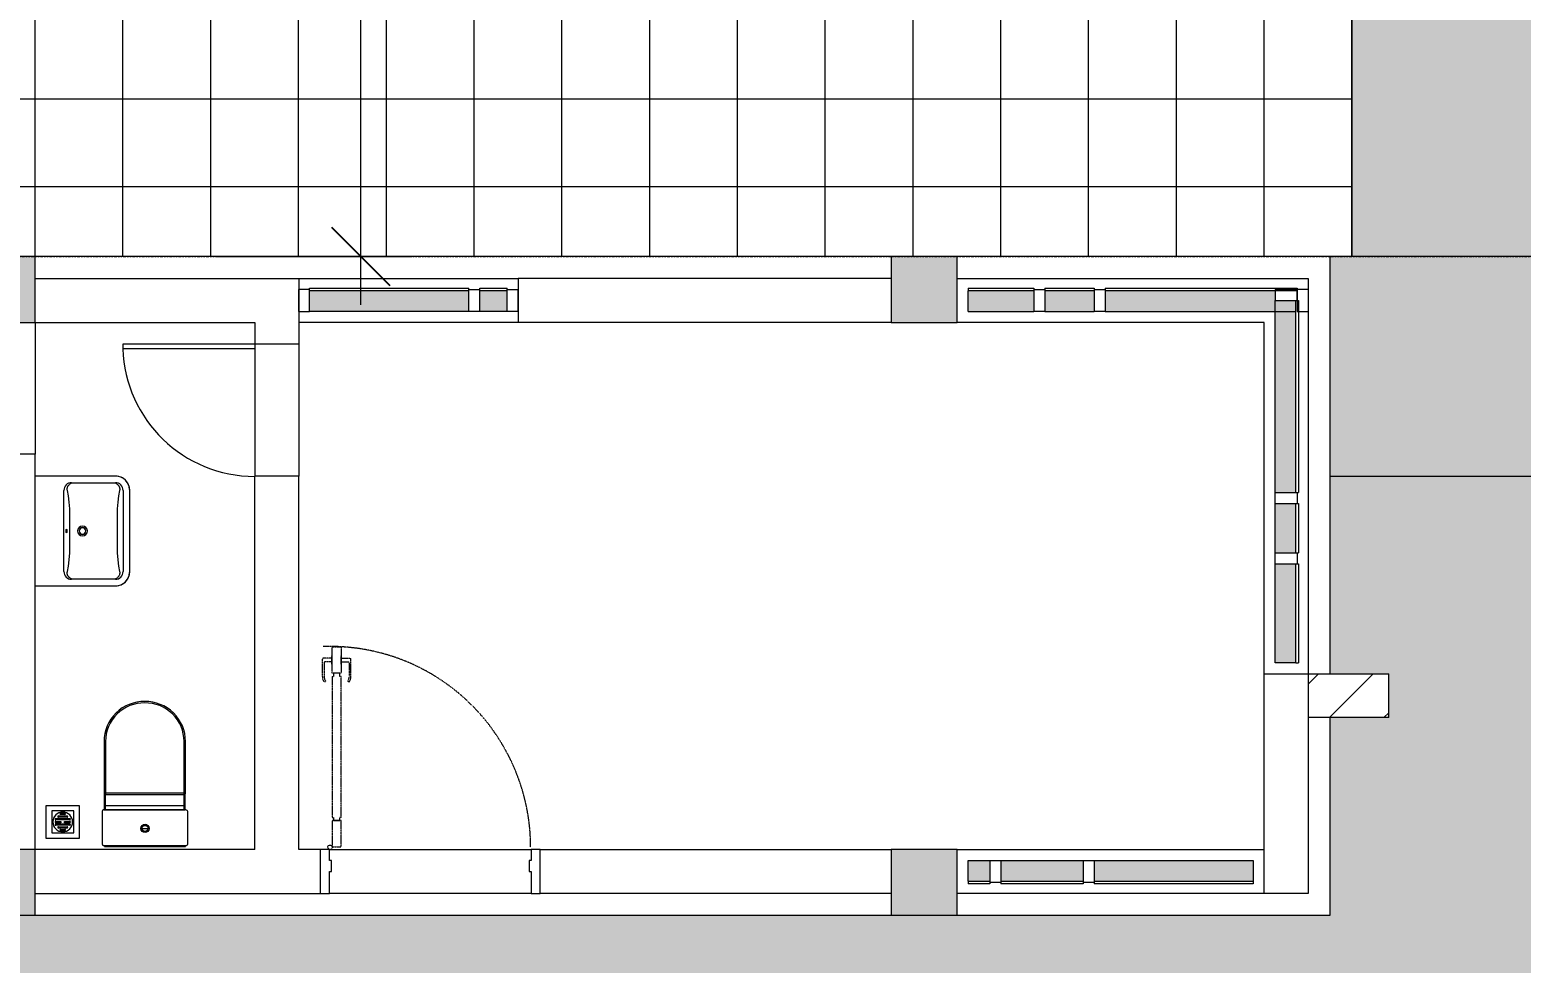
# Model space of a CAD drawing. Header units: millimetres. Extents: x 5359 to 218750, y -16347 to 109893.
# Drawn here: x 69428 to 76223, y 81200 to 85450 of the extents above; entities that cross this region are included whole.
import ezdxf

# ---------------------------------------------------------------- set-up
doc = ezdxf.new("R2010")
doc.units = ezdxf.units.MM
doc.linetypes.add('Double dash', pattern=[41.999998, 12, -6, 6, -6, 6, -6])
doc.linetypes.add('NET VAN', pattern=[1.06, 0.53, -0.53])
for name, color, linetype, lineweight in [('A-ANNO-DIMS', 211, 'Continuous', 9), ('A-ANNO-DIMS-220', 211, 'Continuous', 9), ('A-DETL-GENF-2', 9, 'NET VAN', 9), ('A-DOOR', 31, 'Continuous', 9), ('A-FLOR', 192, 'Continuous', 9), ('A-FLOR-PATT', 8, 'Continuous', 9), ('A-FLOR-PATT-1', 8, 'Continuous', 5), ('A-GLAZ-CURT', 52, 'Continuous', 9), ('A-GLAZ-CWMG', 51, 'Continuous', 9), ('A-GLAZ-CWMG-1', 51, 'Continuous', 18), ('A-WALL', 113, 'Continuous', 9), ('A-WALL-3', 113, 'Continuous', 18), ('A-WALL-PATT-3', 111, 'Continuous', 9), ('C-PROP-LINE', 91, 'Double dash', 18), ('M-EQPM', 50, 'Continuous', 9), ('P-SANR-FIXT', 6, 'Continuous', 9), ('S-COLS', 52, 'Continuous', 9), ('S-COLS-3', 9, 'Continuous', 9), ('S-COLS-4', 52, 'Continuous', 18)]:
    doc.layers.add(name, color=color, linetype=linetype, lineweight=lineweight)
doc.styles.add('Arial_4', font='arial_0.ttf', dxfattribs={"width": 0.9, "height": 660})
doc.dimstyles.new('1_Dim_chi_tiet_khu_đất_2', dxfattribs={"dimscale": 304.8, "dimtxt": 673.371204, "dimasz": 0.866142, "dimexe": 0.721785, "dimexo": 0.0625, "dimgap": 0.072178, "dimtad": 1, "dimdec": 0, "dimrnd": 5, "dimzin": 0, "dimdsep": 46, "dimtxsty": 'Arial_4', "dimblk1": 'OBLIQUE', "dimblk2": 'OBLIQUE', "dimsah": 1, "dimcen": 0.09, "dimdle": 0.721785, "dimazin": 0, "dimtfac": 1, "dimtdec": 4, "dimtix": 1, "dimtmove": 0, "dimatfit": 3, "dimfxl": 2.165354, "dimfxlon": 1, "dimtvp": 1, "dimtolj": 1, "dimtzin": 0, "dimarcsym": 2})

# ---------------------------------------------------------------- blocks, each defined once
blk = doc.blocks.new('M_Concrete-Rectangular-Column2 - 300x300-2035845-TKCS_MB ĐỊNH VỊ CỔNG-HÀNG RÀO')
at = {"layer": 'S-COLS-3'}
blk.add_hatch(color=256, dxfattribs=at).paths.add_polyline_path([(-150, -150), (150, -150), (150, 150), (-150, 150), (-150, -17.9)])
at = {"layer": 'S-COLS-4'}
for p, q in [((150, 150), (-150, 150)), ((-150, 150), (-150, 56)), ((150, -150), (150, 150)), ((-150, 44), (-150, -150)), ((-150, -150), (150, -150))]:
    blk.add_line(p, q, dxfattribs=at)
blk = doc.blocks.new('M_Concrete-Rectangular-Column2 - 300x300-V85-TKCS_MB ĐỊNH VỊ CỔNG-HÀNG RÀO')
at = {"layer": 'S-COLS-3'}
blk.add_hatch(color=256, dxfattribs=at).paths.add_polyline_path([(150, -150), (150, 150), (-150, 150), (-150, -150)])
at = {"layer": 'S-COLS-4'}
for p, q in [((150, 150), (-150, 150)), ((-150, 150), (-150, -150)), ((150, -150), (150, 150)), ((-150, -150), (150, -150))]:
    blk.add_line(p, q, dxfattribs=at)
blk = doc.blocks.new('System Panel - Glazed-2035462-TKCS_MB ĐỊNH VỊ CỔNG-HÀNG RÀO')
at = {"layer": 'A-GLAZ-CURT'}
for p, q in [((-362.5, 6), (362.5, 6)), ((-362.5, -6), (-362.5, 6)), ((362.5, -6), (362.5, 6)), ((362.5, -6), (-362.5, -6))]:
    blk.add_line(p, q, dxfattribs=at)
blk = doc.blocks.new('Rectangular Mullion - 50 x 100mm-2023109-TKCS_MB ĐỊNH VỊ CỔNG-HÀNG RÀO')
at = {"layer": 'A-GLAZ-CWMG'}
blk.add_hatch(color=256, dxfattribs=at).paths.add_polyline_path([(71427.6, 84168.2), (71427.6, 84262.2), (70702.6, 84262.2), (70702.6, 84168.2), (70722.2, 84168.2)])
blk.add_line((71427.6, 84168.2), (70702.6, 84168.2), dxfattribs=at)
blk = doc.blocks.new('Rectangular Mullion - 50 x 100mm-2035463-TKCS_MB ĐỊNH VỊ CỔNG-HÀNG RÀO')
at = {"layer": 'A-GLAZ-CWMG-1'}
for p, q in [((0, 100), (-50, 100)), ((-50, 100), (-50, 0)), ((0, 100), (0, 0)), ((-50, 0), (0, 0))]:
    blk.add_line(p, q, dxfattribs=at)
blk = doc.blocks.new('Rectangular Mullion - 50 x 100mm-2035464-TKCS_MB ĐỊNH VỊ CỔNG-HÀNG RÀO')
at = {"layer": 'A-GLAZ-CWMG-1'}
for p, q in [((0, 100), (-50, 100)), ((-50, 100), (-50, 0)), ((0, 100), (0, 0)), ((-50, 0), (0, 0))]:
    blk.add_line(p, q, dxfattribs=at)
blk = doc.blocks.new('System Panel - Glazed-4739252-TKCS_MB ĐỊNH VỊ CỔNG-HÀNG RÀO')
at = {"layer": 'A-GLAZ-CURT'}
for p, q in [((-437.5, 6), (437.5, 6)), ((-437.5, -6), (-437.5, 6)), ((437.5, -6), (437.5, 6)), ((437.5, -6), (-437.5, -6))]:
    blk.add_line(p, q, dxfattribs=at)
blk = doc.blocks.new('Rectangular Mullion - 50 x 100mm-4739249-TKCS_MB ĐỊNH VỊ CỔNG-HÀNG RÀO')
at = {"layer": 'A-GLAZ-CWMG'}
blk.add_hatch(color=256, dxfattribs=at).paths.add_polyline_path([(75196.6, 84168.2), (75196.6, 84218.2), (75102.6, 84218.2), (75102.6, 84262.2), (74327.6, 84262.2), (74327.6, 84168.2), (75102.6, 84168.2)])
blk.add_line((74327.6, 84168.2), (75196.6, 84168.2), dxfattribs=at)
blk = doc.blocks.new('Rectangular Mullion - 50 x 100mm-2035506-TKCS_MB ĐỊNH VỊ CỔNG-HÀNG RÀO')
at = {"layer": 'A-GLAZ-CWMG-1'}
for p, q in [((0, 0), (-50, 0)), ((-50, 0), (-50, -100)), ((0, 0), (0, -100)), ((-50, -100), (0, -100))]:
    blk.add_line(p, q, dxfattribs=at)
blk = doc.blocks.new('DOOR_CW_01 CANH MO-PANEL KINH - DIG_05-1000x2200-CỬA NHÔM KÍNH-2022776-TKCS_MB ĐỊNH VỊ CỔNG-HÀNG RÀO')
at = {"layer": 'A-DETL-GENF-2'}
for p, q in [((-447, 1022), (-407, 1022)), ((-447, 902), (-447, 1022)), ((-407, 1022), (-407, 902)), ((-492, 887), (-492, 966.5)), ((-449, 970.5), (-488, 970.5)), ((-449, 953.5), (-480, 953.5)), ((-449, 981.8), (-447, 981.8)), ((-449, 942.2), (-449, 981.8)), ((-447, 942.2), (-447, 981.8)), ((-407, 942.2), (-407, 981.8)), ((-405, 981.8), (-407, 981.8)), ((-405, 942.2), (-405, 981.8)), ((-405, 970.5), (-366, 970.5)), ((-405, 953.5), (-374, 953.5)), ((-362, 887), (-362, 966.5)), ((-484, 949.5), (-484, 887)), ((-447, 942.2), (-449, 942.2)), ((-407, 902), (-447, 902)), ((-447, 888), (-441, 888)), ((-447, 888), (-447, 246)), ((-413, 902), (-441, 902)), ((-441, 902), (-441, 888)), ((-413, 888), (-413, 902)), ((-407, 888), (-413, 888)), ((-407, 942.2), (-405, 942.2)), ((-407, 246), (-407, 888)), ((-370, 949.5), (-370, 887)), ((-483.9, 861.2), (-477.3, 865.8)), ((-370.1, 861.2), (-376.7, 865.8)), ((-447, 246), (-441, 246)), ((-407, 232), (-447, 232)), ((-447, 232), (-447, 112)), ((-441, 246), (-441, 232)), ((-441, 232), (-413, 232)), ((-407, 246), (-413, 246)), ((-413, 232), (-413, 246)), ((-407, 112), (-407, 232)), ((-447, 112), (-407, 112))]:
    blk.add_line(p, q, dxfattribs=at)
blk.add_circle((-457, 110), 10, dxfattribs=at)
for centre, radius, start, end in [((-457, 110), 914, 360, 92), ((-488, 966.5), 4, 90, 180), ((-480, 949.5), 4, 90, 180), ((-374, 949.5), 4, 360, 90), ((-366, 966.5), 4, 0, 90), ((-447, 887), 45, 180, 215), ((-447, 887), 37, 180, 215), ((-407, 887), 37, 325, 0), ((-407, 887), 45, 325, 0)]:
    blk.add_arc(centre, radius, start, end, dxfattribs=at)
at = {"layer": 'A-DOOR'}
for p, q in [((-460, 100), (-500, 100)), ((-460, 50), (-460, 100)), ((-457, 100), (-432, 100)), ((500, 100), (460, 100)), ((460, 100), (460, 50)), ((-450, 50), (-460, 50)), ((-460, -100), (-460, 0)), ((-460, 0), (-450, 0)), ((-450, 0), (-450, 50)), ((460, 50), (450, 50)), ((450, 50), (450, 0)), ((450, 0), (460, 0)), ((460, 0), (460, -100)), ((-500, -100), (-460, -100)), ((460, -100), (500, -100))]:
    blk.add_line(p, q, dxfattribs=at)
blk = doc.blocks.new('System Panel - Glazed-4738996-TKCS_MB ĐỊNH VỊ CỔNG-HÀNG RÀO')
at = {"layer": 'A-GLAZ-CURT'}
for p, q in [((-437.5, 6), (437.5, 6)), ((-437.5, -6), (-437.5, 6)), ((437.5, -6), (437.5, 6)), ((437.5, -6), (-437.5, -6))]:
    blk.add_line(p, q, dxfattribs=at)
blk = doc.blocks.new('Rectangular Mullion - 50 x 100mm-4738991-TKCS_MB ĐỊNH VỊ CỔNG-HÀNG RÀO')
at = {"layer": 'A-GLAZ-CWMG'}
blk.add_hatch(color=256, dxfattribs=at).paths.add_polyline_path([(75102.6, 83343.2), (75196.6, 83343.2), (75196.6, 84218.2), (75102.6, 84218.2)])
blk.add_line((75102.6, 83343.2), (75102.6, 84218.2), dxfattribs=at)
blk = doc.blocks.new('Rectangular Mullion - 50 x 100mm-2035526-TKCS_MB ĐỊNH VỊ CỔNG-HÀNG RÀO')
at = {"layer": 'A-GLAZ-CWMG-1'}
for p, q in [((0, 100), (-50, 100)), ((-50, 100), (-50, 0)), ((0, 100), (0, 0)), ((-50, 0), (0, 0))]:
    blk.add_line(p, q, dxfattribs=at)
blk = doc.blocks.new('Rectangular Mullion - 50 x 100mm-V87-TKCS_MB ĐỊNH VỊ CỔNG-HÀNG RÀO')
at = {"layer": 'A-GLAZ-CWMG'}
blk.add_hatch(color=256, dxfattribs=at).paths.add_polyline_path([(75002.6, 81574.2), (75002.6, 81668.2), (74277.6, 81668.2), (74277.6, 81574.2)])
for p, q in [((74277.6, 81668.2), (75002.6, 81668.2)), ((75002.6, 81668.2), (75002.6, 81574.2))]:
    blk.add_line(p, q, dxfattribs=at)
blk = doc.blocks.new('System Panel - Glazed-4717080-TKCS_MB ĐỊNH VỊ CỔNG-HÀNG RÀO')
at = {"layer": 'A-GLAZ-CURT'}
for p, q in [((-62.5, 6), (62.5, 6)), ((-62.5, -6), (-62.5, 6)), ((62.5, -6), (62.5, 6)), ((62.5, -6), (-62.5, -6))]:
    blk.add_line(p, q, dxfattribs=at)
blk = doc.blocks.new('System Panel - Glazed-4739253-TKCS_MB ĐỊNH VỊ CỔNG-HÀNG RÀO')
at = {"layer": 'A-GLAZ-CURT'}
for p, q in [((-112.5, 6), (112.5, 6)), ((-112.5, -6), (-112.5, 6)), ((112.5, -6), (112.5, 6)), ((112.5, -6), (-112.5, -6))]:
    blk.add_line(p, q, dxfattribs=at)
blk = doc.blocks.new('System Panel - Glazed-4738997-TKCS_MB ĐỊNH VỊ CỔNG-HÀNG RÀO')
at = {"layer": 'A-GLAZ-CURT'}
for p, q in [((-112.5, 6), (112.5, 6)), ((-112.5, -6), (-112.5, 6)), ((112.5, -6), (112.5, 6)), ((112.5, -6), (-112.5, -6))]:
    blk.add_line(p, q, dxfattribs=at)
blk = doc.blocks.new('System Panel - Glazed-4709710-TKCS_MB ĐỊNH VỊ CỔNG-HÀNG RÀO')
at = {"layer": 'A-GLAZ-CURT'}
for p, q in [((-187.5, 6), (187.5, 6)), ((-187.5, -6), (-187.5, 6)), ((187.5, -6), (187.5, 6)), ((187.5, -6), (-187.5, -6))]:
    blk.add_line(p, q, dxfattribs=at)
blk = doc.blocks.new('Rectangular Mullion - 50 x 100mm-4717079-TKCS_MB ĐỊNH VỊ CỔNG-HÀNG RÀO')
at = {"layer": 'A-GLAZ-CWMG'}
blk.add_hatch(color=256, dxfattribs=at).paths.add_polyline_path([(71602.6, 84168.2), (71602.6, 84262.2), (71477.6, 84262.2), (71477.6, 84168.2)])
blk.add_line((71602.6, 84168.2), (71477.6, 84168.2), dxfattribs=at)
blk = doc.blocks.new('Rectangular Mullion - 50 x 100mm-2035461-TKCS_MB ĐỊNH VỊ CỔNG-HÀNG RÀO')
at = {"layer": 'A-GLAZ-CWMG-1'}
for p, q in [((25, 100), (-25, 100)), ((-25, 100), (-25, 0)), ((25, 100), (25, 0)), ((-25, 0), (25, 0))]:
    blk.add_line(p, q, dxfattribs=at)
blk = doc.blocks.new('Rectangular Mullion - 50 x 100mm-4739250-TKCS_MB ĐỊNH VỊ CỔNG-HÀNG RÀO')
at = {"layer": 'A-GLAZ-CWMG'}
blk.add_hatch(color=256, dxfattribs=at).paths.add_polyline_path([(74277.6, 84168.2), (74277.6, 84262.2), (74052.6, 84262.2), (74052.6, 84168.2)])
blk.add_line((74052.6, 84168.2), (74277.6, 84168.2), dxfattribs=at)
blk = doc.blocks.new('Rectangular Mullion - 50 x 100mm-2035483-TKCS_MB ĐỊNH VỊ CỔNG-HÀNG RÀO')
at = {"layer": 'A-GLAZ-CWMG-1'}
for p, q in [((25, 0), (-25, 0)), ((-25, 0), (-25, -100)), ((25, 0), (25, -100)), ((-25, -100), (25, -100))]:
    blk.add_line(p, q, dxfattribs=at)
blk = doc.blocks.new('Rectangular Mullion - 50 x 100mm-4738993-TKCS_MB ĐỊNH VỊ CỔNG-HÀNG RÀO')
at = {"layer": 'A-GLAZ-CWMG'}
blk.add_hatch(color=256, dxfattribs=at).paths.add_polyline_path([(75102.6, 83068.2), (75196.6, 83068.2), (75196.6, 83293.2), (75102.6, 83293.2)])
blk.add_line((75102.6, 83068.2), (75102.6, 83293.2), dxfattribs=at)
blk = doc.blocks.new('Rectangular Mullion - 50 x 100mm-4709698-TKCS_MB ĐỊNH VỊ CỔNG-HÀNG RÀO')
at = {"layer": 'A-GLAZ-CWMG'}
blk.add_hatch(color=256, dxfattribs=at).paths.add_polyline_path([(74227.6, 81574.2), (74227.6, 81668.2), (73852.6, 81668.2), (73852.6, 81574.2)])
blk.add_line((73852.6, 81668.2), (74227.6, 81668.2), dxfattribs=at)
blk = doc.blocks.new('System Panel - Glazed-4709715-TKCS_MB ĐỊNH VỊ CỔNG-HÀNG RÀO')
at = {"layer": 'A-GLAZ-CURT'}
for p, q in [((-150, 6), (150, 6)), ((-150, -6), (-150, 6)), ((150, -6), (150, 6)), ((150, -6), (-150, -6))]:
    blk.add_line(p, q, dxfattribs=at)
blk = doc.blocks.new('System Panel - Glazed-4738998-TKCS_MB ĐỊNH VỊ CỔNG-HÀNG RÀO')
at = {"layer": 'A-GLAZ-CURT'}
for p, q in [((-225, 6), (225, 6)), ((-225, -6), (-225, 6)), ((225, -6), (225, 6)), ((225, -6), (-225, -6))]:
    blk.add_line(p, q, dxfattribs=at)
blk = doc.blocks.new('System Panel - Glazed-4738936-TKCS_MB ĐỊNH VỊ CỔNG-HÀNG RÀO')
at = {"layer": 'A-GLAZ-CURT'}
for p, q in [((-50, 6), (50, 6)), ((-50, -6), (-50, 6)), ((50, -6), (50, 6)), ((50, -6), (-50, -6))]:
    blk.add_line(p, q, dxfattribs=at)
blk = doc.blocks.new('Rectangular Mullion - 50 x 100mm-4709708-TKCS_MB ĐỊNH VỊ CỔNG-HÀNG RÀO')
at = {"layer": 'A-GLAZ-CWMG'}
blk.add_hatch(color=256, dxfattribs=at).paths.add_polyline_path([(74002.6, 84168.2), (74002.6, 84262.2), (73702.6, 84262.2), (73702.6, 84168.2)])
for q in [(73702.6, 84262.2), (74002.6, 84168.2)]:
    blk.add_line((73702.6, 84168.2), q, dxfattribs=at)
blk = doc.blocks.new('Rectangular Mullion - 50 x 100mm-4738995-TKCS_MB ĐỊNH VỊ CỔNG-HÀNG RÀO')
at = {"layer": 'A-GLAZ-CWMG'}
blk.add_hatch(color=256, dxfattribs=at).paths.add_polyline_path([(75102.6, 82568.2), (75196.6, 82568.2), (75196.6, 83018.2), (75102.6, 83018.2)])
for p, q in [((75102.6, 82568.2), (75102.6, 83018.2)), ((75196.6, 82568.2), (75102.6, 82568.2))]:
    blk.add_line(p, q, dxfattribs=at)
blk = doc.blocks.new('Rectangular Mullion - 50 x 100mm-4738935-TKCS_MB ĐỊNH VỊ CỔNG-HÀNG RÀO')
at = {"layer": 'A-GLAZ-CWMG'}
blk.add_hatch(color=256, dxfattribs=at).paths.add_polyline_path([(73802.6, 81574.2), (73802.6, 81668.2), (73702.6, 81668.2), (73702.6, 81574.2)])
for p, q in [((73702.6, 81574.2), (73702.6, 81668.2)), ((73702.6, 81668.2), (73802.6, 81668.2))]:
    blk.add_line(p, q, dxfattribs=at)
blk = doc.blocks.new('PF_Water_Closet-Duravit-Starck 3-012601 - Generic Toilet-4713156-TKCS_MB ĐỊNH VỊ CỔNG-HÀNG RÀO')
at = {"layer": 'P-SANR-FIXT'}
for p, q in [((-198.6, 591.8), (-198.6, 357.4)), ((-192.3, 591.8), (-192.3, 349.6)), ((165.7, 349.6), (165.7, 591.8)), ((172, 356.4), (172, 591.8)), ((171.4, 356.6), (-197.9, 356.6)), ((-197.9, 356.6), (-197.9, 280.1)), ((-192.3, 280.1), (-192.3, 349.6)), ((-191.9, 349.6), (165.2, 349.6)), ((165.7, 280.1), (165.7, 349.6)), ((171.4, 280.1), (171.4, 356.6)), ((-206.9, 272.2), (-206.9, 126.1)), ((173.2, 280.1), (-201.3, 280.1)), ((-197.9, 280.1), (171.4, 280.1)), ((-197.6, 299.5), (171.7, 299.5)), ((182.6, 126.3), (182.6, 272)), ((-25.7, 195.8), (1.3, 195.8)), ((-201.3, 118.2), (175.4, 118.2)), ((-197.1, 118.2), (-197.1, 112.7)), ((-197.1, 112.7), (172.9, 112.7)), ((172.9, 118.2), (172.9, 112.7))]:
    blk.add_line(p, q, dxfattribs=at)
for radius in [19.1, 14.6, 13.8]:
    blk.add_circle((-12.2, 195.8), radius, dxfattribs=at)
for centre, radius, start, end in [((-17.1, 591.8), 181.6, 88.81069, 180), ((-17.1, 591.8), 175.2, 88.76758, 180), ((-9.5, 591.8), 181.6, 0, 91.18931), ((-9.5, 591.8), 175.2, 0, 91.23242), ((-191.9, 356.4), 6.83, 172.03659, 270), ((165.2, 356.4), 6.83, 270, 0), ((-199.6, 273), 7.31, 103.74834, 186.25166), ((173.2, 270.5), 9.56, 8.97384, 90), ((-199.6, 125.3), 7.31, 173.74834, 256.25166), ((175.4, 125.5), 7.27, 270, 6.33045)]:
    blk.add_arc(centre, radius, start, end, dxfattribs=at)
blk = doc.blocks.new('M_Single-Flush1 - D7-600x2000-4713087-TKCS_MB ĐỊNH VỊ CỔNG-HÀNG RÀO')
at = {"layer": 'A-DOOR'}
for p, q in [((280, 100), (280, 701.4)), ((300, 701.4), (280, 701.4)), ((300, 100), (300, 701.4)), ((300, 100), (280, 100))]:
    blk.add_line(p, q, dxfattribs=at)
blk.add_arc((300, 100), 601.7, 91.90484, 180, dxfattribs=at)
blk = doc.blocks.new('Blocks_Consilio Wall Hung Basin_F03658EN - Unique-4715509-TKCS_MB ĐỊNH VỊ CỔNG-HÀNG RÀO')
at = {"layer": 'P-SANR-FIXT'}
for p, q in [((-250, 0), (-250, -365)), ((250, -365), (250, 0)), ((-185, -130), (185, -130)), ((-220, -365), (-220, -165)), ((-66.9, -157.6), (66.9, -157.6)), ((220, -165), (220, -365)), ((185, -400), (-185, -400)), ((66.9, -372.4), (-66.9, -372.4)), ((-185, -430), (185, -430))]:
    blk.add_line(p, q, dxfattribs=at)
at = {"layer": 'P-SANR-FIXT', "flags": 128}
for points in [[(-185, -146), (-160.7, -150.9), (-131.9, -154.6), (-100.2, -156.9), (-66.9, -157.6)], [(-8.5, -141.9), (-8.3, -141.4), (-7.5, -141), (-6.4, -140.7), (-4.8, -140.4), (-3, -140.2), (-1, -140.1), (1, -140.1), (3, -140.2), (4.8, -140.4), (6.4, -140.7), (7.5, -141), (8.3, -141.4), (8.5, -141.9)], [(8.5, -141.9), (8.3, -142.3), (7.5, -142.7), (6.4, -143.1), (4.8, -143.3), (3, -143.5), (1, -143.7), (-1, -143.7), (-3, -143.5), (-4.8, -143.3), (-6.4, -143.1), (-7.5, -142.7), (-8.3, -142.3), (-8.5, -141.9)], [(66.9, -157.6), (100.2, -156.9), (131.9, -154.6), (160.7, -150.9), (185, -146)], [(-66.9, -372.4), (-100.2, -373.1), (-131.9, -375.4), (-160.7, -379.1), (-185, -384)], [(185, -384), (160.7, -379.1), (131.9, -375.4), (100.2, -373.1), (66.9, -372.4)]]:
    blk.add_lwpolyline(points, dxfattribs=at)
at = {"layer": 'P-SANR-FIXT'}
for centre, radius, start, end in [((-185, -165), 35, 90, 180), ((185, -165), 35, 360, 90), ((0, -215), 22.5, 0, 180), ((0, -215), 15.4, 0, 180), ((0, -215), 14.6, 0, 180), ((0, -215), 22.5, 180, 0), ((0, -215), 15.4, 180, 0), ((0, -215), 14.6, 180, 0), ((-185, -365), 65, 180, 270), ((-185, -365), 65, 180, 193.34244), ((-185, -365), 65, 196.65877, 223.34132), ((-185, -365), 35, 180, 270), ((185, -365), 65, 270, 360), ((185, -365), 35, 270, 0), ((185, -365), 65, 316.65868, 343.34123), ((185, -365), 65, 346.65756, 360), ((-185, -365), 65, 226.65795, 253.33995), ((-185, -365), 65, 256.65641, 270), ((185, -365), 65, 270, 283.34359), ((185, -365), 65, 286.66005, 313.34205)]:
    blk.add_arc(centre, radius, start, end, dxfattribs=at)
for points, knots in [([(-218.5, -165), (-217.4, -162.6), (-215.7, -159.7), (-213.2, -156.4), (-211.4, -154.4), (-209.2, -152.3), (-206.5, -150.3), (-204, -148.8), (-201.8, -147.7), (-199.9, -146.9), (-198.4, -146.4), (-196.9, -146), (-194.8, -145.6), (-191, -145.1), (-187.5, -145.5), (-185, -146)], [-1, -1, -1, -1, -0.785714, -0.732143, -0.678571, -0.571429, -0.5, -0.428571, -0.357143, -0.321429, -0.285714, -0.25, -0.214286, -0.142857, 0, 0, 0, 0]), ([(185, -146), (186.8, -145.6), (189.5, -145.3), (192.9, -145.3), (195.3, -145.7), (197.3, -146.1), (198.8, -146.5), (201, -147.3), (203.6, -148.5), (206.5, -150.3), (209.5, -152.6), (212.9, -155.8), (216.1, -160.2), (217.7, -163.4), (218.5, -165)], [-1, -1, -1, -1, -0.892857, -0.839286, -0.785714, -0.732143, -0.705357, -0.678571, -0.571429, -0.5, -0.428571, -0.285714, -0.142857, 0, 0, 0, 0]), ([(-185, -384), (-186.8, -384.4), (-189.5, -384.7), (-192.9, -384.7), (-195.3, -384.3), (-197.3, -383.9), (-198.8, -383.5), (-201, -382.7), (-203.6, -381.5), (-206.5, -379.7), (-209.5, -377.4), (-212.9, -374.2), (-216.1, -369.8), (-217.7, -366.6), (-218.5, -365)], [-1, -1, -1, -1, -0.892857, -0.839286, -0.785714, -0.732143, -0.705357, -0.678571, -0.571429, -0.5, -0.428571, -0.285714, -0.142857, 0, 0, 0, 0]), ([(218.5, -365), (217.4, -367.4), (215.7, -370.3), (213.2, -373.6), (211.4, -375.6), (209.2, -377.7), (206.5, -379.7), (204, -381.2), (201.8, -382.3), (199.9, -383.1), (198.4, -383.6), (196.9, -384), (194.8, -384.4), (191, -384.9), (187.5, -384.5), (185, -384)], [-1, -1, -1, -1, -0.785714, -0.732143, -0.678571, -0.571429, -0.5, -0.428571, -0.357143, -0.321429, -0.285714, -0.25, -0.214286, -0.142857, 0, 0, 0, 0])]:
    blk.add_open_spline(points, degree=3, knots=knots, dxfattribs=at)
blk = doc.blocks.new('THU NUOC - THU NUOC-1275255-TKCS_MB ĐỊNH VỊ CỔNG-HÀNG RÀO')
at = {"layer": 'M-EQPM'}
for p, q in [((-66.3, -70.6), (-66.3, 79.4)), ((-66.3, 79.4), (83.7, 79.4)), ((83.7, 79.4), (83.7, -70.6)), ((58.7, 54.4), (-41.3, 54.4)), ((-41.3, 54.4), (-41.3, -45.6)), ((-23.3, 19.6), (40.9, 19.6)), ((40.9, 13.6), (-23.3, 13.6)), ((-23.3, 7.2), (0.7, 7.2)), ((0.7, 1.2), (-23.3, 1.2)), ((-11, 32.1), (28.5, 32.1)), ((28.5, 26.1), (-11, 26.1)), ((-1.1, 44.5), (18.5, 44.5)), ((18.5, 38.5), (-1.1, 38.5)), ((0.7, 7.2), (0.7, 1.2)), ((16.7, 1.2), (16.7, 7.2)), ((16.7, 7.2), (40.9, 7.2)), ((40.9, 1.2), (16.7, 1.2)), ((58.7, -45.6), (58.7, 54.4)), ((-41.3, -45.6), (58.7, -45.6)), ((-23.3, -4.8), (40.9, -4.8)), ((40.9, -10.8), (-23.3, -10.8)), ((-11, -17.3), (28.5, -17.3)), ((28.5, -23.3), (-11, -23.3)), ((-1.1, -29.6), (18.5, -29.6)), ((18.5, -35.6), (-1.1, -35.6)), ((83.7, -70.6), (-66.3, -70.6))]:
    blk.add_line(p, q, dxfattribs=at)
for centre, radius, start, end in [((8.7, 4.4), 45, 0, 180), ((8.7, 4.4), 45, 360, 180), ((8.7, 4.4), 45, 180, 0), ((8.7, 4.4), 45, 180, 360), ((-23.3, 16.6), 3, 90, 270), ((-23.3, 4.2), 3, 90, 270), ((-11, 29.1), 3, 90, 270), ((-1.1, 41.5), 3, 90, 270), ((18.5, 41.5), 3, 270, 90), ((28.5, 29.1), 3, 270, 90), ((40.9, 16.6), 3, 270, 90), ((40.9, 4.2), 3, 270, 90), ((-23.3, -7.8), 3, 90, 270), ((-11, -20.3), 3, 90, 270), ((-1.1, -32.6), 3, 90, 270), ((18.5, -32.6), 3, 270, 90), ((28.5, -20.3), 3, 270, 90), ((40.9, -7.8), 3, 270, 90)]:
    blk.add_arc(centre, radius, start, end, dxfattribs=at)
blk = doc.blocks.new('Family - ___-1476882-TKCS_MB ĐỊNH VỊ CỔNG-HÀNG RÀO')
at = {"layer": 'C-PROP-LINE'}
blk.add_line((33103.5, 84418.2), (127801.6, 84418.2), dxfattribs=at)
blk = doc.blocks.new('DIMBLOCK14-TKCS_MB ĐỊNH VỊ CỔNG-HÀNG RÀO')
at = {"layer": 'A-ANNO-DIMS-220'}
for p, q in [((70936.4, 84198.2), (70936.4, 89556.3)), ((71596.4, 89336.3), (70716.4, 89336.3)), ((70936.4, 89336.3), (71596.4, 89336.3)), ((70276.4, 84418.2), (71156.4, 84418.2)), ((70936.4, 84418.2), (70276.4, 84418.2))]:
    blk.add_line(p, q, dxfattribs=at)
at = {"layer": 'A-ANNO-DIMS-220', "lineweight": 25}
for p, q in [((70936.4, 89336.3), (70804.4, 89468.3)), ((70936.4, 89336.3), (71068.4, 89204.3)), ((70936.4, 84418.2), (70804.4, 84550.2)), ((70936.4, 84418.2), (71068.4, 84286.2))]:
    blk.add_line(p, q, dxfattribs=at)
at = {"layer": 'A-ANNO-DIMS-220', "color": 0, "insert": (70057.5, 85965.6), "char_height": 660, "width": 2187.938, "attachment_point": 1, "rotation": 90, "line_spacing_factor": 0.941778, "style": 'Arial_4'}
blk.add_mtext('\u206e5000', dxfattribs=at)
blk = doc.blocks.new('_Oblique')
at = {"color": 0, "linetype": 'ByBlock', "lineweight": -2}
blk.add_line((-0.5, -0.5), (0.5, 0.5), dxfattribs=at)

msp = doc.modelspace()

# ---------------------------------------------------------------- hatches: boundary and pattern name
at = {"layer": 'A-FLOR-PATT'}
h = msp.add_hatch(dxfattribs=at)
h.set_pattern_fill('FP_5', color=256, style=0, pattern_type=2)
h.set_pattern_definition([(90, (81451.8, 48336.34), (-400, 2e-14), []), (180, (81451.8, 48336.34), (-5e-14, -400), [])])
h.paths.add_polyline_path([(14081.4, -16347.2), (14081.4, 79336.3), (14075, 79693.3), (14055.9, 80049.7), (14024.1, 80405.3), (13979.6, 80759.5), (13922.5, 81111.9), (13852.8, 81462), (13770.7, 81809.4), (13676.3, 82153.7), (13569.6, 82494.3), (13450.9, 82831), (13320.2, 83163.2), (13177.7, 83490.5), (13023.6, 83812.5), (12858.2, 84128.8), (12681.5, 84439), (12493.9, 84742.7), (12295.6, 85039.6), (12086.8, 85329.1), (11867.8, 85611), (11638.9, 85884.9), (11400.3, 86150.5), (11152.4, 86407.4), (10895.5, 86655.3), (10630, 86893.8), (10356.1, 87122.8), (10074.1, 87341.7), (9784.6, 87550.5), (9487.8, 87748.9), (9184.1, 87936.5), (8873.9, 88113.1), (8557.5, 88278.6), (8235.5, 88432.7), (7908.2, 88575.1), (7576, 88705.8), (7239.4, 88824.6), (6898.7, 88931.3), (6554.4, 89025.7), (6207, 89107.8), (5856.9, 89177.4), (5504.5, 89234.6), (5358.8, 89252.8), (5358.8, 82030.3), (10052.8, 77336.3), (10052.8, -16347.2), (12634.8, -16347.2)])
h.paths.add_polyline_path([(51727.7, -16347.2), (56702.6, -16347.2), (56702.6, -12330.8), (31070.8, -12330.8), (26103.5, -7352), (26103.5, 40986.3), (24603.5, 40986.3), (22103.5, 38486.3), (22103.5, -8023.3), (22132.9, -8371.9), (22174.4, -8719.2), (22228.1, -9064.9), (22293.8, -9408.5), (22371.5, -9749.6), (22461, -10087.7), (22562.4, -10422.5), (22675.4, -10753.6), (22799.9, -11080.5), (22935.8, -11402.8), (23082.8, -11720.2), (23240.9, -12032.3), (23409.7, -12338.6), (23589.2, -12638.9), (23779.1, -12932.6), (23979.2, -13219.6), (24189.1, -13499.4), (24408.7, -13771.7), (24637.7, -14036.1), (24875.9, -14292.4), (25122.8, -14540.1), (25378.2, -14779.1), (25641.9, -15009), (25913.4, -15229.6), (26192.5, -15440.5), (26478.7, -15641.5), (26771.9, -15832.4), (27071.5, -16012.9), (27377.3, -16182.8), (27700.1, -16347.2), (44092.7, -16347.2)])
h.paths.add_polyline_path([(134801.6, 7388.2), (140779.3, 7388.2), (140779.3, 38986.3), (138279.3, 40986.3), (134801.5, 40986.3), (134801.5, 7388.2)])
h.paths.add_polyline_path([(157794.6, 7388.2), (157794.6, 109892.8), (152779.3, 109892.8), (152779.3, 7388.2), (155944.1, 7388.2)])
h.paths.add_polyline_path([(138279.3, 45986.3), (140779.3, 47986.3), (140779.3, 77336.3), (140773.2, 77721), (140754.7, 78105.2), (140723.9, 78488.6), (140680.8, 78870.9), (140625.5, 79251.5), (140558.1, 79630.2), (140478.5, 80006.6), (140386.9, 80380.2), (140283.4, 80750.7), (140168, 81117.6), (140041, 81480.7), (139902.4, 81839.5), (139752.3, 82193.7), (139591, 82542.9), (139418.5, 82886.8), (139235.2, 83224.9), (139041.1, 83557), (138836.4, 83882.8), (138621.4, 84201.7), (138396.3, 84513.7), (138161.3, 84818.2), (137916.7, 85115.1), (137662.7, 85403.9), (137399.5, 85684.5), (137127.5, 85956.5), (136843.4, 86222.8), (136558.1, 86473.7), (136261.2, 86718.3), (135956.7, 86953.3), (135644.7, 87178.4), (135325.8, 87393.4), (135000.1, 87598), (134668, 87792.2), (134329.8, 87975.5), (133986, 88148), (133636.7, 88309.3), (133282.6, 88459.3), (132923.7, 88598), (132560.6, 88725), (132193.7, 88840.4), (131823.2, 88943.9), (131449.6, 89035.5), (131073.3, 89115), (130694.5, 89182.5), (130313.9, 89237.8), (129931.6, 89280.9), (129548.2, 89311.7), (129164, 89330.2), (128779.3, 89336.3), (87752.6, 89336.3), (85252.6, 86836.3), (85252.6, 84418.2), (127801.6, 84418.2), (134801.6, 77417.7), (134801.6, 45986.3), (136085.6, 45986.3)])
h.paths.add_polyline_path([(24603.5, 45986.3), (26103.5, 45986.3), (26103.5, 77418.2), (33103.5, 84418.2), (75452.6, 84418.2), (75452.6, 86836.3), (72952.6, 89336.3), (32081.4, 89336.3), (31731.6, 89330.2), (31382.3, 89311.9), (31033.8, 89281.3), (30686.6, 89238.6), (30341.1, 89183.8), (29997.8, 89116.9), (29657, 89038), (29319.2, 88947.3), (28984.7, 88844.8), (28654, 88730.7), (28327.6, 88605), (28005.7, 88468.1), (27688.8, 88319.9), (27377.3, 88160.8), (27071.5, 87990.9), (26771.9, 87810.4), (26478.7, 87619.5), (26192.5, 87418.5), (25913.4, 87207.6), (25641.9, 86987), (25378.2, 86757.1), (25122.8, 86518.1), (24831.7, 86222.8), (24637.7, 86014.1), (24408.7, 85749.7), (24189.1, 85477.4), (23979.2, 85197.6), (23779.1, 84910.6), (23589.2, 84616.8), (23409.7, 84316.6), (23240.9, 84010.3), (23082.8, 83698.2), (22935.8, 83380.8), (22799.9, 83058.5), (22675.4, 82731.6), (22562.4, 82400.5), (22461, 82065.7), (22371.5, 81727.6), (22293.8, 81386.5), (22228.1, 81042.9), (22174.4, 80697.2), (22132.9, 80349.9), (22103.5, 80001.3), (22103.5, 48486.3), (23817.1, 46772.8)])
h.paths.add_polyline_path([(5358.8, 97336.3), (130779.3, 97336.3), (131136.3, 97342.7), (131492.7, 97361.8), (131848.3, 97393.6), (132202.5, 97438.1), (132554.9, 97495.2), (132905, 97564.9), (133252.4, 97647), (133596.7, 97741.4), (133937.3, 97848.1), (134274, 97966.8), (134606.2, 98097.5), (134933.5, 98240), (135255.5, 98394.1), (135571.8, 98559.5), (135882, 98736.2), (136185.8, 98923.8), (136482.6, 99122.1), (136772.1, 99330.9), (137054, 99549.9), (137328, 99778.8), (137593.5, 100017.4), (137850.4, 100265.3), (138098.3, 100522.2), (138336.8, 100787.7), (138565.8, 101061.6), (138784.8, 101343.6), (138993.6, 101633.1), (139191.9, 101929.9), (139379.5, 102233.6), (139556.1, 102543.8), (139721.6, 102860.2), (139875.7, 103182.2), (140018.1, 103509.5), (140148.8, 103841.7), (140267.6, 104178.3), (140374.3, 104519), (140468.7, 104863.3), (140550.8, 105210.7), (140620.5, 105560.8), (140681.9, 105947.8), (140722.1, 106267.4), (140753.9, 106622.9), (140773, 106979.4), (140779.3, 107336.3), (140779.3, 109892.8), (135779.3, 109892.8), (135779.3, 107336.3), (130779.3, 102336.3), (5358.8, 102336.3), (5358.8, 99924.4)])
h = msp.add_hatch(dxfattribs=at)
h.set_pattern_fill('FP_10', color=256, style=0, pattern_type=2)
h.set_pattern_definition([(49.98, (0, 140.2), (480.9662, -42.05), [50.271, -552.983]), (355.004, (0, 140.2), (-93.0452, 504.0329), [40.233, -442.567]), (100.459, (40.1, 136.7), (387.922, 461.987), [42.712, -469.837]), (46.164, (0, 274.2), (715.6488, -110.9123), [75.41, -829.513]), (96.64, (59.64, 265), (626.7502, 652.741), [64.068, -704.746]), (351.19, (0, 274.2), (626.75, 652.7402), [60.349, -663.843]), (20.986, (67.06, 240.7), (400.2597, -269.793), [50.287, -553.162]), (326.019, (67.06, 240.7), (163.1555, 485.9145), [40.225, -442.472]), (71.439, (100.4, 218.2), (563.4208, 216.1217), [42.715, -469.86]), (37.48, (0, 140.2), (8.15562, 223.06729), [7.374, -429.717, 7.374, -441.784, -444.13]), (37.48, (0, 140.2), (8.15562, 223.06729), [-886.249, 7.374, -436.756]), (7.495, (0, 140.2), (176.4031, 264.291), [7.376, -248.775, 7.376, -419.766, -169.314]), (7.495, (0, 140.2), (176.4031, 264.291), [-683.292, 7.376, -161.938]), (327.518, (-149.53, 140.2), (357.95966, -15.11538), [7.375, -160.231, 7.375, -515.556, -693.888]), (327.518, (-149.53, 140.2), (357.95966, -15.11538), [-690.536, 7.375, -686.514]), (317.52, (-216.6, 140.2), (391.0618, 67.0783), [7.374, -210.488, 7.374, -339.864, -492.703]), (317.52, (-216.6, 140.2), (391.0618, 67.0783), [-565.1, 7.374, -485.329])])
h.paths.add_polyline_path([(85305.1, 75436.3), (97742.6, 75436.3), (97742.6, 76818.2), (97748, 76986.1), (97752.6, 77033.6), (97752.6, 83316.9), (86052.6, 83316.9), (85953.7, 83322.9), (85852.6, 83341.9), (85761.8, 83370.2), (85654.5, 83421.1), (85586.8, 83462.1), (85501.2, 83530.7), (85438.8, 83593.2), (85370.2, 83683.6), (85324.7, 83759.9), (85285.9, 83846.2), (85252.6, 83961.4), (85237.8, 84050), (85232.6, 84118.2), (85152.6, 84118.2), (85152.6, 84418.2), (75352.6, 84418.2), (75352.6, 82518.2), (75619.9, 82518.2), (75619.9, 82318.2), (75352.6, 82318.2), (75352.6, 81418.2), (69152.6, 81418.5), (69152.6, 82318.2), (68752.6, 82318.2), (68752.6, 82518.2), (69152.6, 82518.2), (69152.6, 83316.9), (63152.6, 83316.9), (63152.6, 76953.1), (63157.5, 76885.4), (63162.6, 76736.9), (63152.6, 76736.9), (63152.6, 75436.3), (85292.6, 75436.3)])
at = {"layer": 'A-FLOR-PATT-1'}
msp.add_hatch(color=256, dxfattribs=at).paths.add_polyline_path([(82826.5, 84418.2), (85252.6, 84418.2), (85252.6, 86836.3), (87752.6, 89336.3), (72952.6, 89336.3), (75452.6, 86836.3), (75452.6, 84418.2), (77984.8, 84418.2)])
at = {"layer": 'A-WALL-PATT-3'}
h = msp.add_hatch(dxfattribs=at)
h.set_pattern_fill('FP_1', color=256, style=0, pattern_type=2)
h.set_pattern_definition([(45, (0, 0), (-124.4508, 124.4508), [])])
h.paths.add_polyline_path([(75619.9, 82318.2), (75619.9, 82518.2), (75252.6, 82518.2), (75252.6, 82318.2)])

# ---------------------------------------------------------------- linework, layer by layer
at = {"layer": 'A-FLOR'}
for p, q in [((75452.6, 84418.2), (75452.6, 86836.3)), ((73352.6, 84418.2), (69452.6, 84418.2)), ((75352.6, 84418.2), (73652.6, 84418.2)), ((85152.6, 84418.2), (75352.6, 84418.2)), ((75352.6, 82518.2), (75352.6, 84418.2)), ((70452.6, 84018.2), (70452.6, 83418.2)), ((75352.6, 83418.2), (85152.6, 83418.2)), ((75352.6, 81418.2), (75352.6, 82318.2)), ((69452.6, 81418.2), (73352.6, 81418.2)), ((73652.6, 81418.2), (75352.6, 81418.2))]:
    msp.add_line(p, q, dxfattribs=at)
at = {"layer": 'A-WALL'}
for p, q in [((70652.6, 84318.2), (71652.6, 84318.2)), ((73652.6, 84318.2), (75252.6, 84318.2)), ((75252.6, 84318.2), (75252.6, 84268.2)), ((75252.6, 84168.2), (75252.6, 82318.2)), ((69452.6, 84118.2), (69452.6, 83518.2)), ((71652.6, 84118.2), (70652.6, 84118.2)), ((75052.6, 84118.2), (73652.6, 84118.2)), ((75052.6, 82518.2), (75052.6, 84118.2)), ((70652.6, 84018.2), (70652.6, 83418.2)), ((70792.6, 81718.2), (71712.6, 81718.2)), ((73652.6, 81718.2), (75052.6, 81718.2)), ((71712.6, 81518.2), (70792.6, 81518.2)), ((75052.6, 81518.2), (73652.6, 81518.2))]:
    msp.add_line(p, q, dxfattribs=at)
at = {"layer": 'A-WALL-3'}
for p, q in [((69452.6, 84318.2), (70652.6, 84318.2)), ((70652.6, 84318.2), (70652.6, 84018.2)), ((73352.6, 84318.2), (71652.6, 84318.2)), ((71652.6, 84318.2), (71652.6, 84118.2)), ((69452.6, 84118.2), (70452.6, 84118.2)), ((70452.6, 84118.2), (70452.6, 84018.2)), ((73352.6, 84118.2), (71652.6, 84118.2)), ((70652.6, 84018.2), (70452.6, 84018.2)), ((69452.6, 83518.2), (69252.6, 83518.2)), ((69452.6, 81718.2), (69452.6, 83518.2)), ((70452.6, 81718.2), (70452.6, 83418.2)), ((70652.6, 83418.2), (70452.6, 83418.2)), ((70652.6, 81718.2), (70652.6, 83418.2)), ((75052.6, 81518.2), (75052.6, 82518.2)), ((75052.6, 82518.2), (75619.9, 82518.2)), ((75619.9, 82318.2), (75619.9, 82518.2)), ((75252.6, 82318.2), (75252.6, 81518.2)), ((75619.9, 82318.2), (75252.6, 82318.2)), ((70452.6, 81718.2), (69452.6, 81718.2)), ((70752.6, 81718.2), (70652.6, 81718.2)), ((70752.6, 81518.2), (70752.6, 81718.2)), ((71752.6, 81718.2), (73352.6, 81718.2)), ((71752.6, 81518.2), (71752.6, 81718.2)), ((69452.6, 81518.2), (70752.6, 81518.2)), ((73352.6, 81518.2), (71752.6, 81518.2)), ((75252.6, 81518.2), (75052.6, 81518.2))]:
    msp.add_line(p, q, dxfattribs=at)

# ---------------------------------------------------------------- block references
at = {"layer": 'A-DOOR', "rotation": 90}
msp.add_blockref('M_Single-Flush1 - D7-600x2000-4713087-TKCS_MB ĐỊNH VỊ CỔNG-HÀNG RÀO', (70552.6, 83718.2), dxfattribs=at)
at = {"layer": 'A-DOOR'}
msp.add_blockref('DOOR_CW_01 CANH MO-PANEL KINH - DIG_05-1000x2200-CỬA NHÔM KÍNH-2022776-TKCS_MB ĐỊNH VỊ CỔNG-HÀNG RÀO', (71252.6, 81618.2), dxfattribs=at)
at = {"layer": 'A-GLAZ-CURT'}
for name, p in [('System Panel - Glazed-2035462-TKCS_MB ĐỊNH VỊ CỔNG-HÀNG RÀO', (71065.1, 84268.2)), ('System Panel - Glazed-4717080-TKCS_MB ĐỊNH VỊ CỔNG-HÀNG RÀO', (71540.1, 84268.2))]:
    msp.add_blockref(name, p, dxfattribs=at)
for name, p, rotation in [('System Panel - Glazed-4709715-TKCS_MB ĐỊNH VỊ CỔNG-HÀNG RÀO', (73852.6, 84268.2), 180), ('System Panel - Glazed-4739253-TKCS_MB ĐỊNH VỊ CỔNG-HÀNG RÀO', (74165.1, 84268.2), 180), ('System Panel - Glazed-4739252-TKCS_MB ĐỊNH VỊ CỔNG-HÀNG RÀO', (74765.1, 84268.2), 180), ('System Panel - Glazed-4738996-TKCS_MB ĐỊNH VỊ CỔNG-HÀNG RÀO', (75202.6, 83780.7), 270), ('System Panel - Glazed-4738997-TKCS_MB ĐỊNH VỊ CỔNG-HÀNG RÀO', (75202.6, 83180.7), 270), ('System Panel - Glazed-4738998-TKCS_MB ĐỊNH VỊ CỔNG-HÀNG RÀO', (75202.6, 82793.2), 270), ('System Panel - Glazed-4738936-TKCS_MB ĐỊNH VỊ CỔNG-HÀNG RÀO', (73752.6, 81568.2), 180), ('System Panel - Glazed-4709710-TKCS_MB ĐỊNH VỊ CỔNG-HÀNG RÀO', (74040.1, 81568.2), 180), ('System Panel - Glazed-2035462-TKCS_MB ĐỊNH VỊ CỔNG-HÀNG RÀO', (74640.1, 81568.2), 180)]:
    msp.add_blockref(name, p, dxfattribs=dict(at, rotation=rotation))
at = {"layer": 'A-GLAZ-CWMG'}
for name, p, rotation in [('Rectangular Mullion - 50 x 100mm-2035464-TKCS_MB ĐỊNH VỊ CỔNG-HÀNG RÀO', (70652.6, 84268.2), 180), ('Rectangular Mullion - 50 x 100mm-2035526-TKCS_MB ĐỊNH VỊ CỔNG-HÀNG RÀO', (75202.6, 84268.2), 90)]:
    msp.add_blockref(name, p, dxfattribs=dict(at, rotation=rotation))
for name, p in [('Rectangular Mullion - 50 x 100mm-2035506-TKCS_MB ĐỊNH VỊ CỔNG-HÀNG RÀO', (75252.6, 84268.2)), ('Rectangular Mullion - 50 x 100mm-2023109-TKCS_MB ĐỊNH VỊ CỔNG-HÀNG RÀO', (0, 0)), ('Rectangular Mullion - 50 x 100mm-4717079-TKCS_MB ĐỊNH VỊ CỔNG-HÀNG RÀO', (0, 0)), ('Rectangular Mullion - 50 x 100mm-4709708-TKCS_MB ĐỊNH VỊ CỔNG-HÀNG RÀO', (0, 0)), ('Rectangular Mullion - 50 x 100mm-4739250-TKCS_MB ĐỊNH VỊ CỔNG-HÀNG RÀO', (0, 0)), ('Rectangular Mullion - 50 x 100mm-4739249-TKCS_MB ĐỊNH VỊ CỔNG-HÀNG RÀO', (0, 0)), ('Rectangular Mullion - 50 x 100mm-4738991-TKCS_MB ĐỊNH VỊ CỔNG-HÀNG RÀO', (0, 0)), ('Rectangular Mullion - 50 x 100mm-4738993-TKCS_MB ĐỊNH VỊ CỔNG-HÀNG RÀO', (0, 0)), ('Rectangular Mullion - 50 x 100mm-4738995-TKCS_MB ĐỊNH VỊ CỔNG-HÀNG RÀO', (0, 0)), ('Rectangular Mullion - 50 x 100mm-4738935-TKCS_MB ĐỊNH VỊ CỔNG-HÀNG RÀO', (0, 0)), ('Rectangular Mullion - 50 x 100mm-4709698-TKCS_MB ĐỊNH VỊ CỔNG-HÀNG RÀO', (0, 0)), ('Rectangular Mullion - 50 x 100mm-V87-TKCS_MB ĐỊNH VỊ CỔNG-HÀNG RÀO', (0, 0))]:
    msp.add_blockref(name, p, dxfattribs=at)
at = {"layer": 'A-GLAZ-CWMG-1', "extrusion": (0, 0, -1)}
for name, p, rotation in [('Rectangular Mullion - 50 x 100mm-2035461-TKCS_MB ĐỊNH VỊ CỔNG-HÀNG RÀO', (-71452.6, 84268.2), 180), ('Rectangular Mullion - 50 x 100mm-2035463-TKCS_MB ĐỊNH VỊ CỔNG-HÀNG RÀO', (-71652.6, 84268.2), 180), ('Rectangular Mullion - 50 x 100mm-2035461-TKCS_MB ĐỊNH VỊ CỔNG-HÀNG RÀO', (-75202.6, 83318.2), 270), ('Rectangular Mullion - 50 x 100mm-2035461-TKCS_MB ĐỊNH VỊ CỔNG-HÀNG RÀO', (-75202.6, 83043.2), 270)]:
    msp.add_blockref(name, p, dxfattribs=dict(at, rotation=rotation))
for name, p in [('Rectangular Mullion - 50 x 100mm-2035483-TKCS_MB ĐỊNH VỊ CỔNG-HÀNG RÀO', (-74027.6, 84268.2)), ('Rectangular Mullion - 50 x 100mm-2035483-TKCS_MB ĐỊNH VỊ CỔNG-HÀNG RÀO', (-74302.6, 84268.2)), ('Rectangular Mullion - 50 x 100mm-2035461-TKCS_MB ĐỊNH VỊ CỔNG-HÀNG RÀO', (-73827.6, 81568.2)), ('Rectangular Mullion - 50 x 100mm-2035461-TKCS_MB ĐỊNH VỊ CỔNG-HÀNG RÀO', (-74252.6, 81568.2))]:
    msp.add_blockref(name, p, dxfattribs=at)
at = {"layer": 'C-PROP-LINE'}
msp.add_blockref('Family - ___-1476882-TKCS_MB ĐỊNH VỊ CỔNG-HÀNG RÀO', (0, 0), dxfattribs=at)
at = {"layer": 'M-EQPM'}
msp.add_blockref('THU NUOC - THU NUOC-1275255-TKCS_MB ĐỊNH VỊ CỔNG-HÀNG RÀO', (69568.8, 81838.8), dxfattribs=at)
at = {"layer": 'P-SANR-FIXT', "rotation": 89.9999999999999}
msp.add_blockref('Blocks_Consilio Wall Hung Basin_F03658EN - Unique-4715509-TKCS_MB ĐỊNH VỊ CỔNG-HÀNG RÀO', (69452.6, 83168.2), dxfattribs=at)
at = {"layer": 'P-SANR-FIXT'}
msp.add_blockref('PF_Water_Closet-Duravit-Starck 3-012601 - Generic Toilet-4713156-TKCS_MB ĐỊNH VỊ CỔNG-HÀNG RÀO', (69964.7, 81618.2), dxfattribs=at)
at = {"layer": 'S-COLS'}
for name, p in [('M_Concrete-Rectangular-Column2 - 300x300-2035845-TKCS_MB ĐỊNH VỊ CỔNG-HÀNG RÀO', (69302.6, 84268.2)), ('M_Concrete-Rectangular-Column2 - 300x300-V85-TKCS_MB ĐỊNH VỊ CỔNG-HÀNG RÀO', (73502.6, 84268.2)), ('M_Concrete-Rectangular-Column2 - 300x300-V85-TKCS_MB ĐỊNH VỊ CỔNG-HÀNG RÀO', (69302.6, 81568.2)), ('M_Concrete-Rectangular-Column2 - 300x300-V85-TKCS_MB ĐỊNH VỊ CỔNG-HÀNG RÀO', (73502.6, 81568.2))]:
    msp.add_blockref(name, p, dxfattribs=at)

# ---------------------------------------------------------------- dimensions: what is measured, and where the dimension line sits
at = {"layer": 'A-ANNO-DIMS'}
dim = msp.add_linear_dim(base=(70936.4, 89336.3), p1=(70276.4, 84418.2), p2=(71596.4, 89336.3), angle=90, text='\u206e5000', dimstyle='1_Dim_chi_tiet_khu_đất_2', override={"dimpost": '<>', "dimfxl": 5092.16969}, dxfattribs=at)
dim.commit()
dim.dimension.update_dxf_attribs({"geometry": 'DIMBLOCK14-TKCS_MB ĐỊNH VỊ CỔNG-HÀNG RÀO', "text_midpoint": (70521.1, 86877.3)})

doc.saveas('drawing.dxf')
